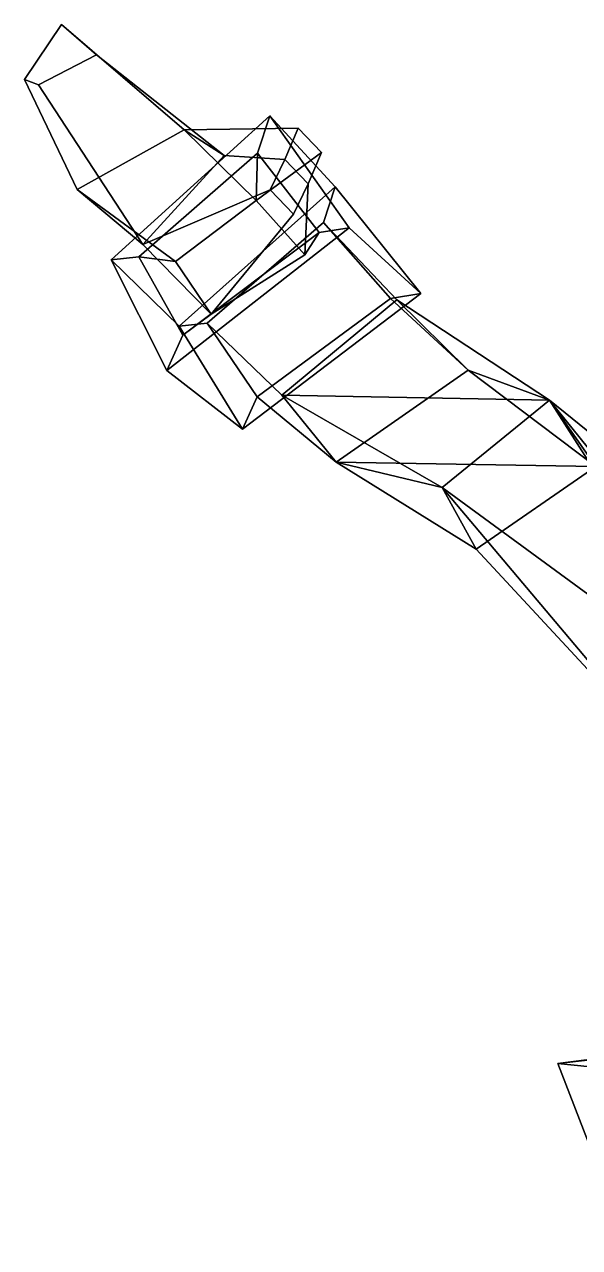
# Model space of a CAD drawing. Extents: x -301 to 177, y -153 to 314.
# Drawn here: x -301.2 to -140.9, y -39.3 to 314.1 of the extents above; entities that cross this region are included whole.
import ezdxf

# ---------------------------------------------------------------- set-up
doc = ezdxf.new("R2010")
doc.units = 0

msp = doc.modelspace()

# ---------------------------------------------------------------- linework, layer by layer
for points in [[(-297.174103, 296.665009, 155.997833), (-280.414093, 305.364502, 160.193756), (-290.561798, 314.092743, 143.367188), (-301.232178, 298.144836, 133.005615)], [(-301.232178, 298.144836, 133.005615), (-290.561798, 314.092743, 143.367188), (-255.118607, 283.608673, 92.521408), (-286.045441, 266.381104, 84.38472)], [(-280.414093, 305.364502, 160.193756), (-243.543777, 276.202148, 132.067123), (-255.118607, 283.608673, 92.521408), (-290.561798, 314.092743, 143.367188)], [(-297.174103, 296.665009, 155.997833), (-267.070587, 250.47052, 114.54158), (-243.543777, 276.202148, 132.067123), (-280.414093, 305.364502, 160.193756)], [(-297.174103, 296.665009, 155.997833), (-301.232178, 298.144836, 133.005615), (-286.045441, 266.381104, 84.38472), (-267.070587, 250.47052, 114.54158)], [(-276.215881, 246.080597, 52.089569), (-230.347412, 287.694733, 57.44627), (-211.541641, 267.1922, 40.849518), (-256.585114, 226.961761, 33.485325)], [(-276.215881, 246.080597, 52.089569), (-268.180969, 246.94281, 60.117352), (-233.943054, 276.901398, 64.920677), (-230.347412, 287.694733, 57.44627)], [(-207.474319, 255.364807, 118.74157), (-230.347412, 287.694733, 57.44627), (-233.943054, 276.901398, 64.920677), (-216.104034, 253.976318, 110.61129)], [(-186.720398, 236.397675, 101.226318), (-211.541641, 267.1922, 40.849518), (-230.347412, 287.694733, 57.44627), (-207.474319, 255.364807, 118.74157)], [(-286.045441, 266.381104, 84.38472), (-255.118607, 283.608673, 92.521408), (-234.287216, 263.253815, 70.354851), (-257.625305, 245.631287, 67.312424)], [(-222.207611, 284.118317, 141.787354), (-215.445511, 277.131348, 133.248108), (-234.287216, 263.253815, 70.354851), (-255.118607, 283.608673, 92.521408)], [(-225.99884, 275.045013, 147.496262), (-222.207611, 284.118317, 141.787354), (-255.118607, 283.608673, 92.521408), (-243.543777, 276.202148, 132.067123)], [(-225.99884, 275.045013, 147.496262), (-219.325363, 268.046692, 138.868484), (-215.445511, 277.131348, 133.248108), (-222.207611, 284.118317, 141.787354)], [(-257.625305, 245.631287, 67.312424), (-234.287216, 263.253815, 70.354851), (-233.943054, 276.901398, 64.920677), (-268.180969, 246.94281, 60.117352)], [(-230.291626, 266.304962, 152.578003), (-225.99884, 275.045013, 147.496262), (-243.543777, 276.202148, 132.067123), (-267.070587, 250.47052, 114.54158)], [(-219.325363, 268.046692, 138.868484), (-220.270737, 247.542023, 98.533905), (-234.287216, 263.253815, 70.354851), (-215.445511, 277.131348, 133.248108)], [(-220.270737, 247.542023, 98.533905), (-216.104034, 253.976318, 110.61129), (-233.943054, 276.901398, 64.920677), (-234.287216, 263.253815, 70.354851)], [(-230.291626, 266.304962, 152.578003), (-223.517853, 259.296478, 144.005585), (-219.325363, 268.046692, 138.868484), (-225.99884, 275.045013, 147.496262)], [(-267.070587, 250.47052, 114.54158), (-286.045441, 266.381104, 84.38472), (-257.625305, 245.631287, 67.312424), (-247.351822, 230.371155, 91.939842)], [(-230.291626, 266.304962, 152.578003), (-267.070587, 250.47052, 114.54158), (-247.351822, 230.371155, 91.939842), (-223.517853, 259.296478, 144.005585)], [(-256.585114, 226.961761, 33.485325), (-211.541641, 267.1922, 40.849518), (-214.915558, 256.898376, 48.039566), (-248.443375, 227.804016, 41.653259)], [(-223.517853, 259.296478, 144.005585), (-247.351822, 230.371155, 91.939842), (-220.270737, 247.542023, 98.533905), (-219.325363, 268.046692, 138.868484)], [(-186.720398, 236.397675, 101.226318), (-195.515564, 234.952454, 92.972191), (-214.915558, 256.898376, 48.039566), (-211.541641, 267.1922, 40.849518)], [(-238.270981, 197.11908, 85.606163), (-186.720398, 236.397675, 101.226318), (-207.474319, 255.364807, 118.74157), (-260.078247, 214.144775, 105.66169)], [(-260.078247, 214.144775, 105.66169), (-207.474319, 255.364807, 118.74157), (-216.104034, 253.976318, 110.61129), (-255.481674, 224.281097, 100.000206)], [(-248.443375, 227.804016, 41.653259), (-214.915558, 256.898376, 48.039566), (-193.655853, 234.548584, 29.178011), (-226.917877, 206.931549, 21.516651)], [(-193.655853, 234.548584, 29.178011), (-214.915558, 256.898376, 48.039566), (-195.515564, 234.952454, 92.972191), (-173.062149, 214.205261, 73.735313)], [(-247.351822, 230.371155, 91.939842), (-255.481674, 224.281097, 100.000206), (-216.104034, 253.976318, 110.61129), (-220.270737, 247.542023, 98.533905)], [(-260.078247, 214.144775, 105.66169), (-255.481674, 224.281097, 100.000206), (-268.180969, 246.94281, 60.117352), (-276.215881, 246.080597, 52.089569)], [(-238.270981, 197.11908, 85.606163), (-260.078247, 214.144775, 105.66169), (-276.215881, 246.080597, 52.089569), (-256.585114, 226.961761, 33.485325)], [(-247.351822, 230.371155, 91.939842), (-257.625305, 245.631287, 67.312424), (-268.180969, 246.94281, 60.117352), (-255.481674, 224.281097, 100.000206)], [(-238.270981, 197.11908, 85.606163), (-234.004974, 206.505005, 80.374657), (-195.515564, 234.952454, 92.972191), (-186.720398, 236.397675, 101.226318)], [(-173.062149, 214.205261, 73.735313), (-195.515564, 234.952454, 92.972191), (-234.004974, 206.505005, 80.374657), (-211.201233, 187.630524, 59.536434)], [(-226.917877, 206.931549, 21.516651), (-193.655853, 234.548584, 29.178011), (-149.622055, 205.542603, 17.77009)], [(-173.062149, 214.205261, 73.735313), (-149.622055, 205.542603, 17.77009), (-193.655853, 234.548584, 29.178011)], [(-238.270981, 197.11908, 85.606163), (-256.585114, 226.961761, 33.485325), (-248.443375, 227.804016, 41.653259), (-234.004974, 206.505005, 80.374657)], [(-211.201233, 187.630524, 59.536434), (-234.004974, 206.505005, 80.374657), (-248.443375, 227.804016, 41.653259), (-226.917877, 206.931549, 21.516651)], [(-211.201233, 187.630524, 59.536434), (-136.177948, 186.366882, 59.857269), (-173.062149, 214.205261, 73.735313)], [(-173.062149, 214.205261, 73.735313), (-136.177948, 186.366882, 59.857269), (-149.622055, 205.542603, 17.77009)], [(-226.917877, 206.931549, 21.516651), (-149.622055, 205.542603, 17.77009), (-180.640747, 180.321106, 12.554722)], [(-211.201233, 187.630524, 59.536434), (-226.917877, 206.931549, 21.516651), (-180.640747, 180.321106, 12.554722)], [(-92.127296, 115.437744, -30.314686), (-180.640747, 180.321106, 12.554722), (-149.622055, 205.542603, 17.77009)], [(-82.442093, 122.193726, 45.91293), (-65.966537, 137.811005, -3.29705), (-149.622055, 205.542603, 17.77009)], [(-82.442093, 122.193726, 45.91293), (-149.622055, 205.542603, 17.77009), (-136.177948, 186.366882, 59.857269)], [(-92.127296, 115.437744, -30.314686), (-149.622055, 205.542603, 17.77009), (-65.966537, 137.811005, -3.29705)], [(-211.201233, 187.630524, 59.536434), (-170.816788, 162.437439, 48.430222), (-136.177948, 186.366882, 59.857269)], [(-211.201233, 187.630524, 59.536434), (-180.640747, 180.321106, 12.554722), (-170.816788, 162.437439, 48.430222)], [(-170.816788, 162.437439, 48.430222), (-113.776489, 101.016296, 12.309817), (-136.177948, 186.366882, 59.857269)], [(-113.776489, 101.016296, 12.309817), (-180.640747, 180.321106, 12.554722), (-92.127296, 115.437744, -30.314686)], [(-170.816788, 162.437439, 48.430222), (-180.640747, 180.321106, 12.554722), (-113.776489, 101.016296, 12.309817)], [(-118.934189, 17.068436, -90.801384), (-147.192505, 13.872162, 3.716457), (-138.876877, 14.965347, 3.677865), (-112.2817, 17.75174, -78.718971)], [(-127.747269, -36.378769, 5.490431), (-147.192505, 13.872162, 3.716457), (-118.934189, 17.068436, -90.801384), (-103.174835, -33.182487, -89.027412)], [(-147.192505, 13.872162, 3.716457), (-118.934189, 10.93692, 90.515007), (-112.2817, 12.325623, 81.738014), (-138.876877, 14.965347, 3.677865)], [(-118.934189, 10.93692, 90.515007), (-147.192505, 13.872162, 3.716457), (-127.747269, -36.378769, 5.490431), (-103.174835, -39.314011, 92.288979)]]:
    msp.add_3dface(points)

doc.saveas('drawing.dxf')
